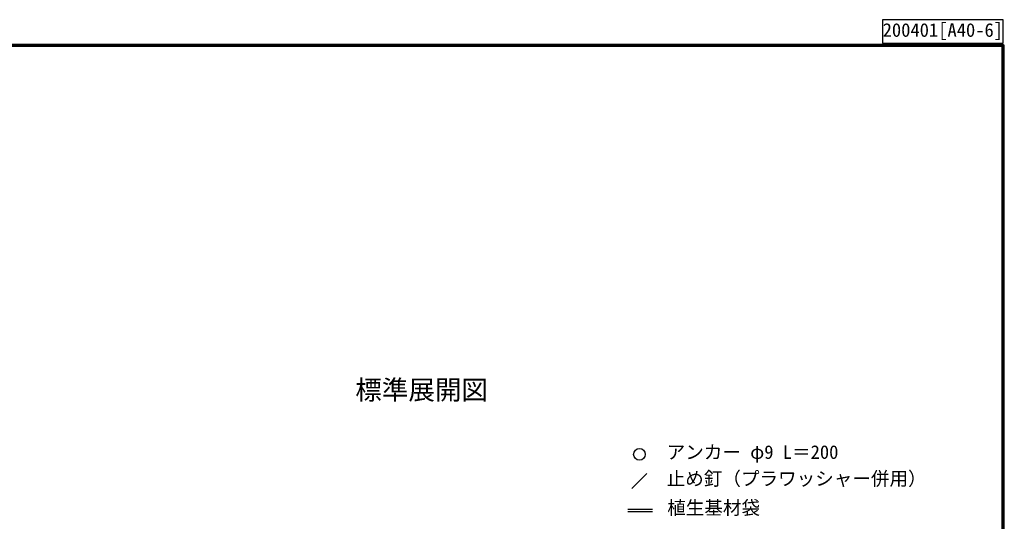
# Model space of a CAD drawing. Units: millimetres, scale not verified. Extents: x 200 to 8200, y 200 to 5838.
# Drawn here: x 4491 to 8200, y 3946 to 5838 of the extents above; entities that cross this region are included whole.
import ezdxf
from ezdxf.enums import TextEntityAlignment as Align

# ---------------------------------------------------------------- set-up
doc = ezdxf.new("R2010")
doc.units = ezdxf.units.MM
doc.header["$LTSCALE"] = 20
for name, color, linetype, lineweight in [('C-DOC', 3, 'Continuous', 25), ('C-STR-TXT', 7, 'Continuous', 25), ('C-TTL', 2, 'Continuous', 70)]:
    doc.layers.add(name, color=color, linetype=linetype, lineweight=lineweight)
doc.layers.add('C-TTL-TXT', color=7, linetype='Continuous')
doc.styles.add('ＭＳ ゴシック', font='')
doc.styles.get('ＭＳ ゴシック').set_extended_font_data('MS Gothic')

msp = doc.modelspace()

# ---------------------------------------------------------------- linework, layer by layer
at = {"layer": 'C-DOC'}
for p, q in [((8200, 5838), (7745, 5838)), ((7745, 5838), (7745, 5750)), ((8200, 5750), (8200, 5838)), ((7745, 5750), (8200, 5750))]:
    msp.add_line(p, q, dxfattribs=at)
at = {"layer": 'C-STR-TXT'}
msp.add_line((6799.87, 4070.55), (6856.44, 4127.12), dxfattribs=at)
at = {"layer": 'C-STR-TXT', "color": 3}
for p, q in [((6783.67, 3991.95), (6876.67, 3991.95)), ((6876.67, 3981.95), (6783.67, 3981.95))]:
    msp.add_line(p, q, dxfattribs=at)
at = {"layer": 'C-STR-TXT'}
msp.add_circle((6828.15, 4198.83), 22, dxfattribs=at)
at = {"layer": 'C-TTL'}
msp.add_lwpolyline([(200, 200), (8200, 200), (8200, 5740), (200, 5740)], close=True, dxfattribs=at)

# ---------------------------------------------------------------- texts
at = {"layer": 'C-DOC', "style": 'ＭＳ ゴシック'}
msp.add_text('200401[A40-6]', height=51.32, dxfattribs=at).set_placement((7745, 5758), align=Align.BOTTOM_LEFT)
at = {"layer": 'C-STR-TXT', "style": 'ＭＳ ゴシック'}
for s, p in [('アンカー φ9 L＝200', (6930.68, 4166.33)), ('止め釘（プラワッシャー併用）', (6930.68, 4066.33)), ('植生基材袋', (6932.74, 3956.69))]:
    msp.add_text(s, height=51.32, dxfattribs=at).set_placement(p, align=Align.BOTTOM_LEFT)
at = {"layer": 'C-TTL-TXT', "style": 'ＭＳ ゴシック'}
msp.add_text('標準展開図', height=73.31, dxfattribs=at).set_placement((5756.75, 4383.2), align=Align.BOTTOM_LEFT)
msp.add_text('標準展開図', height=73.31, dxfattribs=at).set_placement((5756.75, 4383.2), align=Align.BOTTOM_LEFT)

doc.saveas('drawing.dxf')
